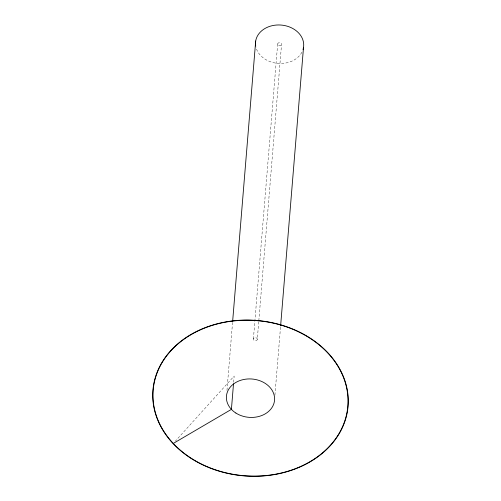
<?xml version="1.0" encoding="UTF-8"?>
<svg xmlns="http://www.w3.org/2000/svg" width="501" height="501" viewBox="0 0 501 501"><rect width="100%" height="100%" fill="white"/><g stroke="black" fill="none" stroke-linecap="round" stroke-linejoin="round"><path stroke-width="0.38" stroke-dasharray="2.5 1.88" d="M226.972 390.354L232.602 321.88M233.641 382.257L234.149 376.063L175.381 441.118M253.412 338.927L277.66 43.969M257.289 339.446A1.96 1.559 4.7 0 0 254.596 337.724A1.96 1.559 4.7 0 0 254.164 340.392A1.96 1.559 4.7 0 0 257.289 339.446L258.76 321.542M258.823 320.765L281.537 44.483A1.96 1.559 4.7 0 0 278.844 42.76A1.96 1.559 4.7 0 0 278.412 45.434A1.96 1.559 4.7 0 0 281.537 44.483M274.924 395.157L280.616 325.894M301.903 52.21A24.142 19.226 4.7 0 1 276.959 63.283A24.142 19.226 4.7 0 1 255.842 46.787"/><path stroke-width="0.75" d="M232.664 321.103L255.685 41.051M233.51 383.81L231.412 409.367L173.283 443.441M280.616 325.894L303.512 47.401M255.704 46.073A24.142 19.226 4.7 0 1 280.886 25.037A24.142 19.226 4.7 0 1 303.017 49.511M191.332 458.321A97.651 77.78 4.7 0 0 347.231 411.033A97.651 77.78 4.7 0 0 212.938 325.187A97.651 77.78 4.7 0 0 191.332 458.321M235.871 413.043A24.142 19.226 4.7 0 0 274.41 401.357A24.142 19.226 4.7 0 0 241.213 380.134A24.142 19.226 4.7 0 0 235.871 413.043M191.182 458.471A97.902 77.981 4.7 0 0 347.481 411.064A97.902 77.981 4.7 0 0 212.837 324.999A97.902 77.981 4.7 0 0 191.182 458.471"/></g></svg>
